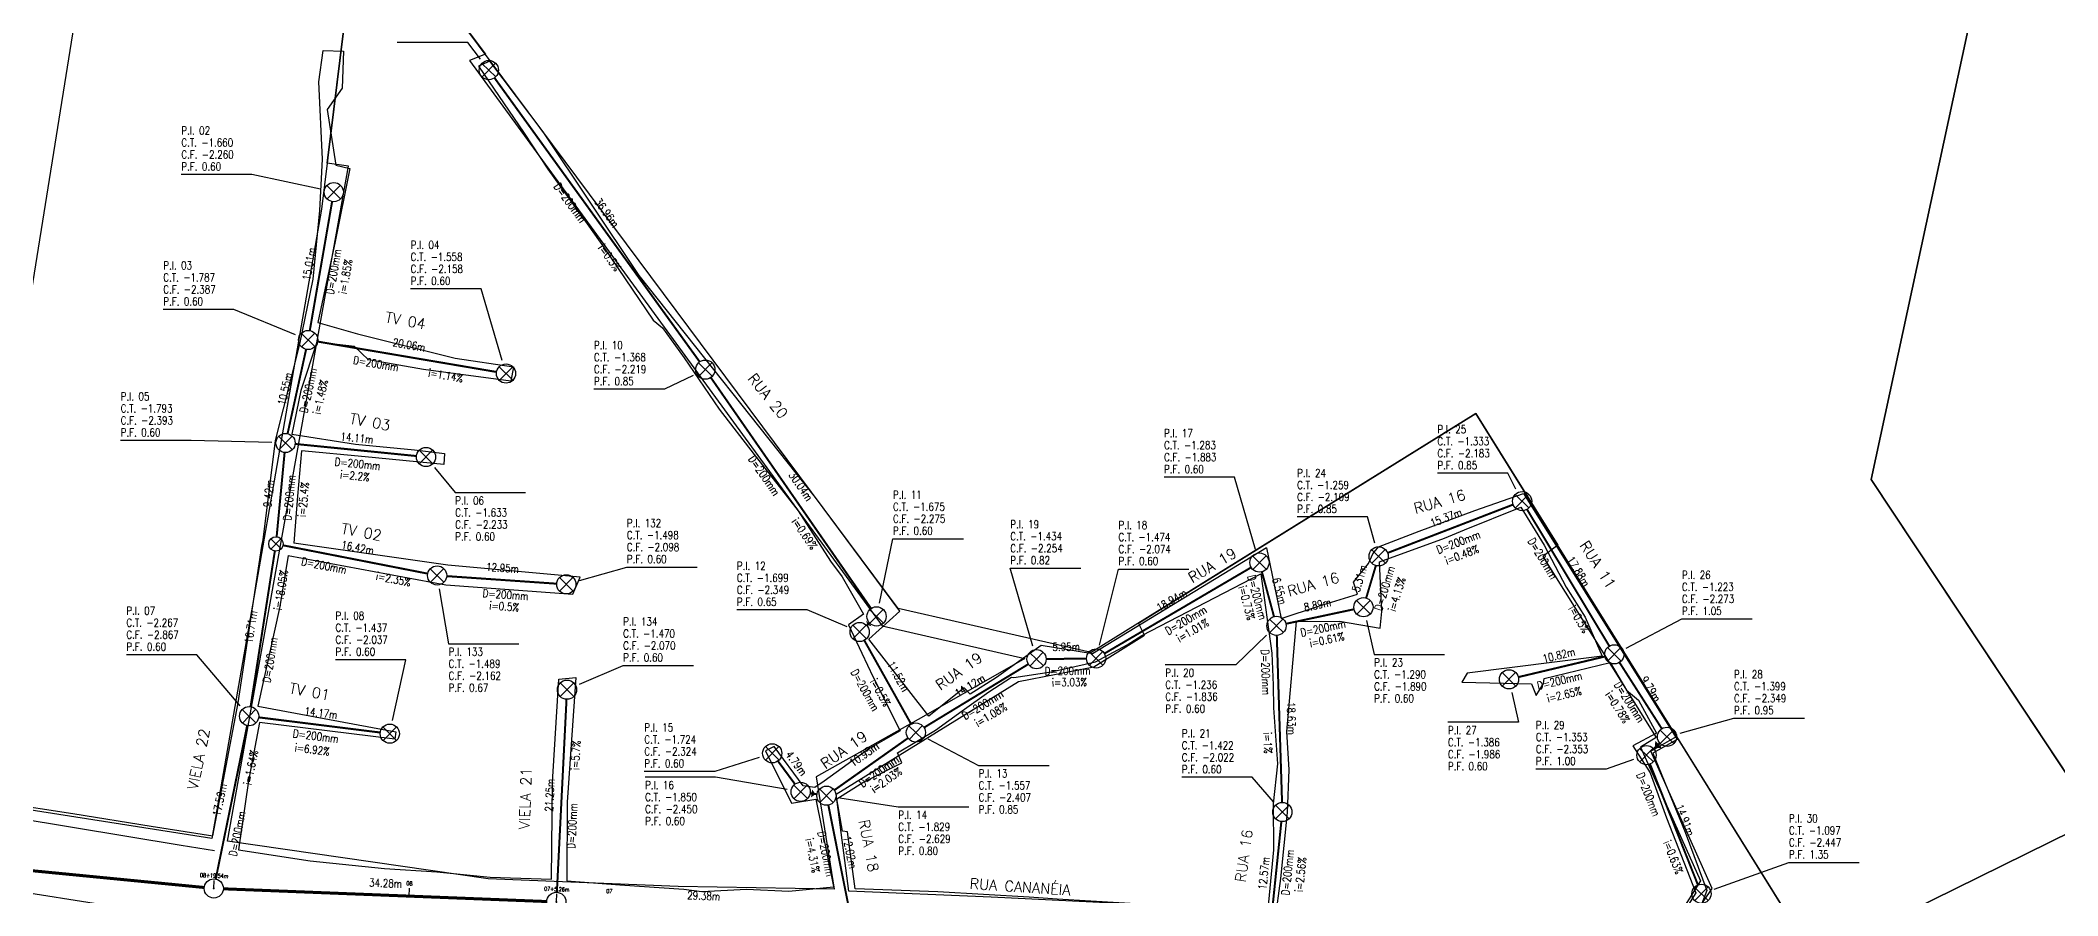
# Model space of a CAD drawing. Extents: x -6997814 to 14282083, y -16 to 289481930.
# Drawn here: x 362353.6 to 362555.3, y 7352566.8 to 7352652.4 of the extents above; entities that cross this region are included whole.
import ezdxf
from ezdxf.enums import TextEntityAlignment as Align

# ---------------------------------------------------------------- set-up
doc = ezdxf.new("R2010")
doc.units = 0
doc.header["$LTSCALE"] = 6.5
doc.layers.get('0').update_dxf_attribs({"linetype": 'CONTINUOUS'})
for name, color, linetype in [('GUIA', 7, 'CONTINUOUS'), ('MURO', 251, 'CONTINUOUS'), ('PONTOS-Caixas - Esgoto_U', 1, 'CONTINUOUS'), ('PONTOS-CAIXAS_U', 1, 'CONTINUOUS'), ('PS_IND_COMPRIMENTO', 7, 'CONTINUOUS'), ('PS_IND_DIAMETRO', 7, 'CONTINUOUS'), ('PS_IND_FLUXO', 3, 'CONTINUOUS'), ('PS_IND_INCLINACAO', 7, 'CONTINUOUS'), ('PS_PONTOS_IDENTIFICACAO_LIN', 7, 'CONTINUOUS'), ('PS_PONTOS_IDENTIFICACAO_TXT', 7, 'CONTINUOUS'), ('QUADRA-DEF', 7, 'CONTINUOUS'), ('T-MARGEM', 7, 'CONTINUOUS'), ('T_Ptos', 7, 'CONTINUOUS'), ('TUBO_PVC', 1, 'CONTINUOUS')]:
    doc.layers.add(name, color=color, linetype=linetype)
doc.styles.add('1-1000  -  RÉGUA 100', font='romans.shx', dxfattribs={"height": 2.5})
doc.styles.add('ROMANS', font='romans.shx')
picture_1 = doc.add_image_def('image1.ecw', size_in_pixel=(49668, 39849))

# ---------------------------------------------------------------- blocks, each defined once
blk = doc.blocks.new('*U8', base_point=(362285.523, 7352579.72))
at = {"layer": 'GUIA'}
blk.add_circle((362285.523, 7352579.72), 0.24, dxfattribs=at)
blk = doc.blocks.new('*U9', base_point=(362285.523, 7352579.72))
at = {"layer": 'GUIA'}
blk.add_circle((362285.523, 7352579.72), 0.24, dxfattribs=at)
blk = doc.blocks.new('*U20', base_point=(4191.731, 1118.971))
for p, q in [((4191.559, 1119.139), (4191.902, 1118.803)), ((4191.898, 1119.143), (4191.563, 1118.8))]:
    blk.add_line(p, q)
blk.add_circle((4191.731, 1118.971), 0.24)
blk = doc.blocks.new('*U21', base_point=(4191.731, 1118.971))
for p, q in [((4191.559, 1119.139), (4191.902, 1118.803)), ((4191.898, 1119.143), (4191.563, 1118.8))]:
    blk.add_line(p, q)
blk.add_circle((4191.731, 1118.971), 0.24)
blk = doc.blocks.new('*U22', base_point=(4191.731, 1118.971))
for p, q in [((4191.559, 1119.139), (4191.902, 1118.803)), ((4191.898, 1119.143), (4191.563, 1118.8))]:
    blk.add_line(p, q)
blk.add_circle((4191.731, 1118.971), 0.24)
blk = doc.blocks.new('*U23', base_point=(4191.731, 1118.971))
for p, q in [((4191.559, 1119.139), (4191.902, 1118.803)), ((4191.898, 1119.143), (4191.563, 1118.8))]:
    blk.add_line(p, q)
blk.add_circle((4191.731, 1118.971), 0.24)
blk = doc.blocks.new('*U24', base_point=(4191.731, 1118.971))
for p, q in [((4191.559, 1119.139), (4191.902, 1118.803)), ((4191.898, 1119.143), (4191.563, 1118.8))]:
    blk.add_line(p, q)
blk.add_circle((4191.731, 1118.971), 0.24)
blk = doc.blocks.new('*U25', base_point=(4191.731, 1118.971))
for p, q in [((4191.559, 1119.139), (4191.902, 1118.803)), ((4191.898, 1119.143), (4191.563, 1118.8))]:
    blk.add_line(p, q)
blk.add_circle((4191.731, 1118.971), 0.24)
blk = doc.blocks.new('*U26', base_point=(4191.731, 1118.971))
for p, q in [((4191.559, 1119.139), (4191.902, 1118.803)), ((4191.898, 1119.143), (4191.563, 1118.8))]:
    blk.add_line(p, q)
blk.add_circle((4191.731, 1118.971), 0.24)
blk = doc.blocks.new('*U27', base_point=(4191.731, 1118.971))
for p, q in [((4191.559, 1119.139), (4191.902, 1118.803)), ((4191.898, 1119.143), (4191.563, 1118.8))]:
    blk.add_line(p, q)
blk.add_circle((4191.731, 1118.971), 0.24)
blk = doc.blocks.new('*U28', base_point=(4191.731, 1118.971))
for p, q in [((4191.559, 1119.139), (4191.902, 1118.803)), ((4191.898, 1119.143), (4191.563, 1118.8))]:
    blk.add_line(p, q)
blk.add_circle((4191.731, 1118.971), 0.24)
blk = doc.blocks.new('*U29', base_point=(4191.731, 1118.971))
for p, q in [((4191.559, 1119.139), (4191.902, 1118.803)), ((4191.898, 1119.143), (4191.563, 1118.8))]:
    blk.add_line(p, q)
blk.add_circle((4191.731, 1118.971), 0.24)
blk = doc.blocks.new('*U30', base_point=(4191.731, 1118.971))
for p, q in [((4191.559, 1119.139), (4191.902, 1118.803)), ((4191.898, 1119.143), (4191.563, 1118.8))]:
    blk.add_line(p, q)
blk.add_circle((4191.731, 1118.971), 0.24)
blk = doc.blocks.new('*U31', base_point=(4191.731, 1118.971))
for p, q in [((4191.559, 1119.139), (4191.902, 1118.803)), ((4191.898, 1119.143), (4191.563, 1118.8))]:
    blk.add_line(p, q)
blk.add_circle((4191.731, 1118.971), 0.24)
blk = doc.blocks.new('*U32', base_point=(4191.731, 1118.971))
for p, q in [((4191.559, 1119.139), (4191.902, 1118.803)), ((4191.898, 1119.143), (4191.563, 1118.8))]:
    blk.add_line(p, q)
blk.add_circle((4191.731, 1118.971), 0.24)
blk = doc.blocks.new('*U33', base_point=(4191.731, 1118.971))
for p, q in [((4191.559, 1119.139), (4191.902, 1118.803)), ((4191.898, 1119.143), (4191.563, 1118.8))]:
    blk.add_line(p, q)
blk.add_circle((4191.731, 1118.971), 0.24)
blk = doc.blocks.new('*U34', base_point=(4191.731, 1118.971))
for p, q in [((4191.559, 1119.139), (4191.902, 1118.803)), ((4191.898, 1119.143), (4191.563, 1118.8))]:
    blk.add_line(p, q)
blk.add_circle((4191.731, 1118.971), 0.24)
blk = doc.blocks.new('*U35', base_point=(4191.731, 1118.971))
for p, q in [((4191.559, 1119.139), (4191.902, 1118.803)), ((4191.898, 1119.143), (4191.563, 1118.8))]:
    blk.add_line(p, q)
blk.add_circle((4191.731, 1118.971), 0.24)
blk = doc.blocks.new('*U36', base_point=(4191.731, 1118.971))
for p, q in [((4191.559, 1119.139), (4191.902, 1118.803)), ((4191.898, 1119.143), (4191.563, 1118.8))]:
    blk.add_line(p, q)
blk.add_circle((4191.731, 1118.971), 0.24)
blk = doc.blocks.new('*U37', base_point=(4191.731, 1118.971))
for p, q in [((4191.559, 1119.139), (4191.902, 1118.803)), ((4191.898, 1119.143), (4191.563, 1118.8))]:
    blk.add_line(p, q)
blk.add_circle((4191.731, 1118.971), 0.24)
blk = doc.blocks.new('*U38', base_point=(4191.731, 1118.971))
for p, q in [((4191.559, 1119.139), (4191.902, 1118.803)), ((4191.898, 1119.143), (4191.563, 1118.8))]:
    blk.add_line(p, q)
blk.add_circle((4191.731, 1118.971), 0.24)
blk = doc.blocks.new('*U39', base_point=(4191.731, 1118.971))
for p, q in [((4191.559, 1119.139), (4191.902, 1118.803)), ((4191.898, 1119.143), (4191.563, 1118.8))]:
    blk.add_line(p, q)
blk.add_circle((4191.731, 1118.971), 0.24)
blk = doc.blocks.new('*U40', base_point=(4191.731, 1118.971))
for p, q in [((4191.559, 1119.139), (4191.902, 1118.803)), ((4191.898, 1119.143), (4191.563, 1118.8))]:
    blk.add_line(p, q)
blk.add_circle((4191.731, 1118.971), 0.24)
blk = doc.blocks.new('*U41', base_point=(4191.731, 1118.971))
for p, q in [((4191.559, 1119.139), (4191.902, 1118.803)), ((4191.898, 1119.143), (4191.563, 1118.8))]:
    blk.add_line(p, q)
blk.add_circle((4191.731, 1118.971), 0.24)
blk = doc.blocks.new('*U42', base_point=(4191.731, 1118.971))
for p, q in [((4191.559, 1119.139), (4191.902, 1118.803)), ((4191.898, 1119.143), (4191.563, 1118.8))]:
    blk.add_line(p, q)
blk.add_circle((4191.731, 1118.971), 0.24)
blk = doc.blocks.new('*U43', base_point=(4191.731, 1118.971))
for p, q in [((4191.559, 1119.139), (4191.902, 1118.803)), ((4191.898, 1119.143), (4191.563, 1118.8))]:
    blk.add_line(p, q)
blk.add_circle((4191.731, 1118.971), 0.24)
blk = doc.blocks.new('*U44', base_point=(4191.731, 1118.971))
for p, q in [((4191.559, 1119.139), (4191.902, 1118.803)), ((4191.898, 1119.143), (4191.563, 1118.8))]:
    blk.add_line(p, q)
blk.add_circle((4191.731, 1118.971), 0.24)
blk = doc.blocks.new('*U45', base_point=(4191.731, 1118.971))
for p, q in [((4191.559, 1119.139), (4191.902, 1118.803)), ((4191.898, 1119.143), (4191.563, 1118.8))]:
    blk.add_line(p, q)
blk.add_circle((4191.731, 1118.971), 0.24)
blk = doc.blocks.new('*U46', base_point=(4191.731, 1118.971))
for p, q in [((4191.559, 1119.139), (4191.902, 1118.803)), ((4191.898, 1119.143), (4191.563, 1118.8))]:
    blk.add_line(p, q)
blk.add_circle((4191.731, 1118.971), 0.24)
blk = doc.blocks.new('*U47', base_point=(4191.731, 1118.971))
for p, q in [((4191.559, 1119.139), (4191.902, 1118.803)), ((4191.898, 1119.143), (4191.563, 1118.8))]:
    blk.add_line(p, q)
blk.add_circle((4191.731, 1118.971), 0.24)
blk = doc.blocks.new('*U67', base_point=(4191.731, 1118.971))
for p, q in [((4191.559, 1119.139), (4191.902, 1118.803)), ((4191.898, 1119.143), (4191.563, 1118.8))]:
    blk.add_line(p, q)
blk.add_circle((4191.731, 1118.971), 0.24)
blk = doc.blocks.new('*U150', base_point=(4191.731, 1118.971))
for p, q in [((4191.559, 1119.139), (4191.902, 1118.803)), ((4191.898, 1119.143), (4191.563, 1118.8))]:
    blk.add_line(p, q)
blk.add_circle((4191.731, 1118.971), 0.24)
blk = doc.blocks.new('*U151', base_point=(4191.731, 1118.971))
for p, q in [((4191.559, 1119.139), (4191.902, 1118.803)), ((4191.898, 1119.143), (4191.563, 1118.8))]:
    blk.add_line(p, q)
blk.add_circle((4191.731, 1118.971), 0.24)
blk = doc.blocks.new('*U152', base_point=(4191.731, 1118.971))
for p, q in [((4191.559, 1119.139), (4191.902, 1118.803)), ((4191.898, 1119.143), (4191.563, 1118.8))]:
    blk.add_line(p, q)
blk.add_circle((4191.731, 1118.971), 0.24)
blk = doc.blocks.new('*U237')
at = {"layer": 'T-MARGEM'}
blk.add_line((0, 0), (0, 0.2), dxfattribs=at)
at = {"layer": 'T-MARGEM', "const_width": 0.025, "flags": 128}
blk.add_lwpolyline([(-0.013, 0, 1), (0.013, 0, 1)], format="xyb", close=True, dxfattribs=at)
blk = doc.blocks.new('*U238')
at = {"layer": 'T-MARGEM'}
blk.add_line((0, 0), (0, 0.2), dxfattribs=at)
at = {"layer": 'T-MARGEM', "const_width": 0.025, "flags": 128}
blk.add_lwpolyline([(-0.013, 0, 1), (0.013, 0, 1)], format="xyb", close=True, dxfattribs=at)
blk = doc.blocks.new('*U239')
at = {"layer": 'T-MARGEM'}
blk.add_line((0, 0), (0, 0.2), dxfattribs=at)
at = {"layer": 'T-MARGEM', "const_width": 0.025, "flags": 128}
blk.add_lwpolyline([(-0.013, 0, 1), (0.013, 0, 1)], format="xyb", close=True, dxfattribs=at)

msp = doc.modelspace()

# ---------------------------------------------------------------- linework, layer by layer
at = {"layer": 'GUIA'}
for points, elevation in [([(362345.19949, 7352587.07061), (362343.66386, 7352577.23834), (362343.86978, 7352576.27061), (362344.41239, 7352575.761), (362345.75209, 7352575.49382), (362367.72374, 7352571.8498), (362371.03498, 7352571.31655)], -1.8308), ([(362345.19949, 7352587.07061), (362343.66386, 7352577.23834), (362343.86978, 7352576.27061), (362344.41239, 7352575.761), (362345.75209, 7352575.49382), (362367.72374, 7352571.8498), (362371.03498, 7352571.31655)], -1.8308), ([(362374.53246, 7352565.04654), (362370.01139, 7352565.01021), (362362.39515, 7352565.49583), (362353.1127, 7352566.94908), (362349.72038, 7352567.50286), (362344.0967, 7352568.25748), (362341.92027, 7352568.08999), (362332.09744, 7352566.38344), (362326.68108, 7352567.17994), (362317.26957, 7352568.6352), (362313.91798, 7352569.58279), (362299.32766, 7352574.22026), (362290.9656, 7352576.94279), (362288.65239, 7352576.90164), (362286.81053, 7352575.99485), (362285.69728, 7352574.22831), (362285.33052, 7352572.22183), (362283.86947, 7352563.10823)], -1.8088), ([(362374.53246, 7352565.04654), (362370.01139, 7352565.01021), (362362.39515, 7352565.49583), (362353.1127, 7352566.94908), (362349.72038, 7352567.50286), (362344.0967, 7352568.25748), (362341.92027, 7352568.08999), (362332.09744, 7352566.38344), (362326.68108, 7352567.17994), (362317.26957, 7352568.6352), (362313.91798, 7352569.58279), (362299.32766, 7352574.22026), (362290.9656, 7352576.94279), (362288.65239, 7352576.90164), (362286.81053, 7352575.99485), (362285.69728, 7352574.22831), (362285.33052, 7352572.22183), (362283.86947, 7352563.10823)], -1.8088)]:
    msp.add_lwpolyline(points, dxfattribs=dict(at, elevation=elevation))
at = {"layer": 'MURO'}
for points, elevation in [([(362349.91657, 7352576.08937), (362356.89808, 7352575.03959), (362364.71295, 7352573.77046), (362370.88494, 7352572.8024), (362373.40274, 7352586.08483), (362374.36075, 7352592.25598), (362375.79368, 7352601.75128), (362375.9214, 7352602.40233), (362377.13887, 7352612.33754), (362379.57276, 7352621.968), (362380.90344, 7352628.46783), (362381.57038, 7352635.31904), (362381.85738, 7352640.46774), (362381.49903, 7352648.21846), (362381.92531, 7352651.34298), (362383.9598, 7352651.26135), (362383.80211, 7352647.55769), (362382.31668, 7352645.42749), (362383.19859, 7352639.86166), (362384.57474, 7352639.51865), (362383.12531, 7352632.24514), (362381.3729, 7352624.13359), (362385.35278, 7352623.0061), (362395.13016, 7352620.57056), (362400.94864, 7352619.68449), (362400.69535, 7352618.25702), (362391.94747, 7352619.41857), (362386.46282, 7352620.41594), (362385.04993, 7352621.72025), (362381.29482, 7352622.18221), (362379.66999, 7352617.31904), (362378.77783, 7352612.95602), (362385.13562, 7352611.97955), (362391.06332, 7352611.4061), (362394.04149, 7352611.03663), (362393.98917, 7352609.92084), (362386.1208, 7352610.70409), (362379.73589, 7352611.31126), (362379.33757, 7352606.77654), (362378.96708, 7352602.05389)], -1.5925), ([(362476.22691, 7352601.60958), (362458.82399, 7352591.00397), (362453.70615, 7352591.8172), (362449.23146, 7352588.63341), (362446.61817, 7352586.97362), (362446.00741, 7352587.60208), (362442.48168, 7352584.77583), (362436.48029, 7352592.47439), (362439.56145, 7352595.27844), (362431.15043, 7352606.61504), (362413.51093, 7352628.83482), (362403.90363, 7352643.2014), (362398.58519, 7352650.26192), (362397.44215, 7352649.7545)], -1.251), ([(362397.44215, 7352649.7545), (362402.01336, 7352643.07565), (362404.37857, 7352639.48465), (362408.32449, 7352633.99074), (362410.00148, 7352631.58889)], -1.1885), ([(362410.00148, 7352631.58889), (362414.90428, 7352624.36627), (362415.83481, 7352623.59898), (362418.0223, 7352620.59618), (362421.52377, 7352615.4643), (362424.99554, 7352610.92595), (362429.41146, 7352605.31234), (362432.6398, 7352600.25774), (362433.82394, 7352598.69004), (362435.95576, 7352594.96349), (362434.44151, 7352593.89424), (362435.78627, 7352591.04915), (362436.89868, 7352588.64922), (362439.62278, 7352583.28998), (362436.57862, 7352581.5742), (362432.00258, 7352578.26402), (362431.07814, 7352577.6323), (362429.92372, 7352577.79811), (362426.99313, 7352581.71271), (362426.14227, 7352581.29689), (362428.74434, 7352576.06642), (362431.18889, 7352576.47589), (362432.94606, 7352567.73861)], -1.1885), ([(362476.22691, 7352601.60958), (362477.68765, 7352594.54195), (362481.42414, 7352595.76508), (362485.32769, 7352596.97097), (362484.9242, 7352598.15247), (362486.43612, 7352600.03314), (362486.8638, 7352600.98105), (362487.43029, 7352601.6935), (362491.51534, 7352603.24959), (362497.07313, 7352605.32005), (362501.92007, 7352607.03494), (362508.11139, 7352597.15104), (362517.29998, 7352582.42313), (362514.87295, 7352581.05097), (362518.08012, 7352573.16042), (362518.08012, 7352573.16042), (362520.24883, 7352567.32678), (362519.44237, 7352565.16973)], -1.251), ([(362477.08692, 7352564.30986), (362477.67709, 7352568.52322), (362478.33394, 7352575.11838), (362478.48886, 7352579.40588), (362478.27769, 7352583.21869), (362479.23129, 7352594.2452), (362483.51795, 7352594.26732), (362487.6158, 7352593.56645), (362487.75995, 7352595.22654), (362487.51776, 7352600.19393), (362494.02651, 7352602.55907), (362496.03005, 7352603.38433), (362501.6719, 7352605.65375), (362504.0026, 7352601.87202), (362506.20108, 7352597.67689), (362508.10852, 7352594.65347), (362509.78602, 7352590.7737)], -1.3205), ([(362378.4205, 7352600.83318), (362394.18704, 7352597.90461), (362406.87596, 7352596.97411), (362407.62639, 7352598.66975), (362394.36817, 7352599.85068), (362378.96708, 7352602.05389)], -1.5925), ([(362378.4205, 7352600.83318), (362377.58583, 7352595.73972), (362375.38538, 7352585.77294), (362389.18145, 7352583.19774), (362389.08391, 7352582.47062), (362375.5672, 7352584.14203), (362374.45502, 7352578.29924), (362373.45917, 7352571.39212)], -1.5925), ([(362435.11309, 7352567.49401), (362434.34952, 7352573.19237), (362433.83123, 7352573.25234), (362433.25874, 7352576.48804), (362435.85861, 7352578.11093), (362439.7862, 7352580.11041), (362439.3358, 7352581.10844), (362443.15051, 7352583.36328), (362445.80322, 7352585.30402), (362448.46631, 7352587.20507), (362450.73328, 7352588.65142), (362450.95767, 7352588.61724), (362454.70011, 7352589.18324), (362459.15162, 7352590.20287), (362462.30377, 7352591.88956), (362463.77951, 7352592.83532), (362475.67103, 7352598.99525)], -2.1284), ([(362475.67103, 7352598.99525), (362476.75311, 7352591.04899), (362476.91426, 7352587.85699), (362476.92386, 7352585.59066), (362477.33477, 7352580.01052), (362476.9012, 7352575.98388), (362476.93615, 7352571.39137), (362476.28035, 7352564.43259), (362465.39456, 7352565.86776), (362455.309, 7352566.44682), (362452.48919, 7352566.64902), (362443.38692, 7352567.18212), (362435.11309, 7352567.49401)], -1.1709), ([(362509.78602, 7352590.7737), (362496.28495, 7352589.07378), (362495.77198, 7352588.17154), (362502.73871, 7352587.98195), (362503.18708, 7352586.83326), (362503.93357, 7352588.01213), (362503.98596, 7352588.53805), (362510.60927, 7352590.11999), (362512.23135, 7352587.35739), (362513.42185, 7352586.35185), (362515.21593, 7352583.04662), (362512.87546, 7352581.77812), (362514.58414, 7352579.10789), (362516.21572, 7352574.60041), (362519.15322, 7352567.08448), (362517.86023, 7352565.02872), (362517.07001, 7352563.00977), (362515.94866, 7352559.58696), (362514.88038, 7352556.29346)], -1.3205), ([(362404.75518, 7352568.47338), (362404.85418, 7352578.16823), (362405.48108, 7352588.44961), (362407.19321, 7352588.63435), (362406.29864, 7352576.16809), (362406.2897, 7352568.28724)], -1.5925), ([(362373.45917, 7352571.39212), (362380.61711, 7352570.3021), (362388.05199, 7352569.5425), (362393.29195, 7352569.18334), (362398.63002, 7352568.66236), (362404.75518, 7352568.47338)], -1.5925), ([(362406.2897, 7352568.28724), (362411.58002, 7352567.88484), (362417.96857, 7352567.46248), (362419.78798, 7352567.21656), (362424.25148, 7352567.46428), (362428.46478, 7352567.25866), (362432.94483, 7352567.68071)], -1.5925)]:
    msp.add_lwpolyline(points, dxfattribs=dict(at, elevation=elevation))
at = {"layer": 'PS_IND_FLUXO'}
for points in [[(362408.71789, 7352635.21131, 0, 0, 0), (362408.95213, 7352634.88708, 0.8, 0, 0), (362409.88912, 7352633.59014, 0, 0, 0)], [(362381.8659, 7352630.76438, 0, 0, 0), (362381.79772, 7352630.37023, 0.8, 0, 0), (362381.52498, 7352628.79365, 0, 0, 0)], [(362391.29278, 7352620.53838, 0, 0, 0), (362390.89843, 7352620.60537, 0.8, 0, 0), (362389.32103, 7352620.87335, 0, 0, 0)], [(362379.4995, 7352618.2113, 0, 0, 0), (362379.41368, 7352617.82062, 0.8, 0, 0), (362379.0704, 7352616.25787, 0, 0, 0)], [(362386.16979, 7352611.28312, 0, 0, 0), (362385.77177, 7352611.32284, 0.8, 0, 0), (362384.17968, 7352611.48171, 0, 0, 0)], [(362377.75776, 7352607.91139, 0, 0, 0), (362377.72, 7352607.51318, 0.8, 0, 0), (362377.56895, 7352605.92033, 0, 0, 0)], [(362428.11592, 7352607.90214, 0, 0, 0), (362428.3439, 7352607.57347, 0.8, 0, 0), (362429.25584, 7352606.2588, 0, 0, 0)], [(362386.11445, 7352600.24152, 0, 0, 0), (362385.72191, 7352600.31837, 0.8, 0, 0), (362384.15171, 7352600.62578, 0, 0, 0)], [(362486.39914, 7352597.23908, 0, 0, 0), (362486.51369, 7352597.62233, 0.8, 0, 0), (362486.97189, 7352599.15531, 0, 0, 0)], [(362400.76215, 7352598.31982, 0, 0, 0), (362400.3631, 7352598.34732, 0.8, 0, 0), (362398.76688, 7352598.45733, 0, 0, 0)], [(362476.64127, 7352595.99525, 0, 0, 0), (362476.53697, 7352596.38141, 0.8, 0, 0), (362476.11975, 7352597.92606, 0, 0, 0)], [(362468.22323, 7352595.83432, 0, 0, 0), (362467.87829, 7352595.6318, 0.8, 0, 0), (362466.49853, 7352594.82169, 0, 0, 0)], [(362480.60203, 7352594.51788, 0, 0, 0), (362480.99321, 7352594.6014, 0.8, 0, 0), (362482.55795, 7352594.93545, 0, 0, 0)], [(362376.02606, 7352594.48117, 0, 0, 0), (362375.96446, 7352594.08594, 0.8, 0, 0), (362375.71806, 7352592.50502, 0, 0, 0)], [(362436.48528, 7352594.03597, 0.8, 0, 0), (362436.31511, 7352593.87883, 0, 0, 0)], [(362437.87748, 7352589.02241, 0, 0, 0), (362438.07278, 7352588.67333, 0.8, 0, 0), (362438.85399, 7352587.27701, 0, 0, 0)], [(362457.21825, 7352590.50992, 0, 0, 0), (362456.81828, 7352590.50512, 0.8, 0, 0), (362455.2184, 7352590.48591, 0, 0, 0)], [(362448.06391, 7352587.3126, 0, 0, 0), (362447.72218, 7352587.10472, 0.8, 0, 0), (362446.35523, 7352586.27318, 0, 0, 0)], [(362477.49619, 7352585.48881, 0, 0, 0), (362477.50878, 7352585.08901, 0.8, 0, 0), (362477.55914, 7352583.4898, 0, 0, 0)], [(362382.53551, 7352583.76076, 0, 0, 0), (362382.13859, 7352583.81027, 0.8, 0, 0), (362380.55089, 7352584.00832, 0, 0, 0)], [(362437.52545, 7352580.54174, 0, 0, 0), (362437.19882, 7352580.31084, 0.8, 0, 0), (362435.89232, 7352579.38724, 0, 0, 0)], [(362515.44012, 7352581.94528, 1, 0, 0), (362515.06809, 7352581.6126, 0, 0, 0)], [(362427.72581, 7352579.81043, 0, 0, 0), (362427.79894, 7352579.71133, 0.8, 0, 0), (362428.749, 7352578.42394, 0, 0, 0)], [(362372.94668, 7352577.12689, 0, 0, 0), (362372.86638, 7352576.73503, 0.8, 0, 0), (362372.54519, 7352575.16761, 0, 0, 0)], [(362405.81544, 7352577.79415, 0, 0, 0), (362405.79549, 7352577.39465, 0.8, 0, 0), (362405.71568, 7352575.79664, 0, 0, 0)], [(362430.74498, 7352577.02818, 0.8, 0, 0), (362431.15471, 7352576.96712, 0, 0, 0)], [(362433.22056, 7352571.88994, 0, 0, 0), (362433.29882, 7352571.49767, 0.8, 0, 0), (362433.61182, 7352569.92858, 0, 0, 0)], [(362477.27674, 7352569.92088, 0, 0, 0), (362477.23558, 7352569.52301, 0.8, 0, 0), (362477.07092, 7352567.9315, 0, 0, 0)], [(362389.10733, 7352566.81874, 0, 0, 0), (362388.70764, 7352566.83448, 0.8, 0, 0), (362387.10888, 7352566.89746, 0, 0, 0)]]:
    msp.add_lwpolyline(points, format="xyseb", dxfattribs=at)
for points in [[(362493.45093, 7352603.05358), (362493.91751, 7352603.23333), (362495.7838, 7352603.95232)], [(362505.75364, 7352599.67701), (362506.01142, 7352599.24859), (362507.04253, 7352597.53488)], [(362504.52723, 7352589.40746), (362505.01371, 7352589.52297), (362506.95961, 7352589.985)], [(362512.96997, 7352587.87408), (362513.2392, 7352587.45275), (362514.31613, 7352585.76745)], [(362516.51469, 7352575.09391), (362516.69887, 7352574.62906), (362517.43559, 7352572.7697)]]:
    msp.add_lwpolyline(points, dxfattribs=at)
at = {"layer": 'PS_PONTOS_IDENTIFICACAO_LIN', "linetype": 'Continuous'}
for points in [[(362397.65863, 7352650.46089), (362396.37013, 7352652.15336), (362389.33013, 7352652.15336)], [(362381.64553, 7352637.45725), (362374.77425, 7352638.93274), (362367.73425, 7352638.93274)], [(362399.81289, 7352620.32939), (362397.70035, 7352627.49478), (362390.66035, 7352627.49478)], [(362379.15932, 7352622.90238), (362372.97019, 7352625.4439), (362365.93019, 7352625.4439)], [(362418.89888, 7352618.83467), (362416.03118, 7352617.46128), (362408.99118, 7352617.46128)], [(362376.79466, 7352612.12021), (362368.70721, 7352612.34134), (362361.66721, 7352612.34134)], [(362393.06, 7352609.63185), (362395.1211, 7352607.12692), (362402.1611, 7352607.12692)], [(362475.14522, 7352601.42708), (362473.03005, 7352608.66446), (362465.99005, 7352608.66446)], [(362501.16918, 7352607.47534), (362500.36092, 7352609.05201), (362493.32092, 7352609.05201)], [(362487.07842, 7352602.04908), (362486.34036, 7352604.68084), (362479.30036, 7352604.68084)], [(362437.52779, 7352596.06873), (362438.88913, 7352602.50745), (362445.92913, 7352602.50745)], [(362407.53071, 7352598.31664), (362412.28345, 7352599.67348), (362419.32345, 7352599.67348)], [(362452.8641, 7352591.76812), (362450.6164, 7352599.54762), (362457.6564, 7352599.54762)], [(362459.52574, 7352591.85232), (362461.43552, 7352599.47187), (362468.47552, 7352599.47187)], [(362393.53133, 7352597.49287), (362394.45555, 7352592.00423), (362401.49555, 7352592.00423)], [(362434.30251, 7352593.70648), (362430.32001, 7352595.39554), (362423.28001, 7352595.39554)], [(362486.22572, 7352594.32887), (362486.9941, 7352590.93656), (362494.0341, 7352590.93656)], [(362512.21084, 7352591.57674), (362517.76942, 7352594.48908), (362524.80942, 7352594.48908)], [(362476.25112, 7352592.86053), (362473.15967, 7352589.91038), (362466.11967, 7352589.91038)], [(362373.62996, 7352585.79722), (362369.27927, 7352590.90973), (362362.23927, 7352590.90973)], [(362388.86347, 7352584.33557), (362390.18193, 7352590.41077), (362383.14193, 7352590.41077)], [(362407.54384, 7352587.94522), (362411.90954, 7352589.82625), (362418.94954, 7352589.82625)], [(362500.76905, 7352587.1185), (362501.41544, 7352584.15034), (362494.37544, 7352584.15034)], [(362517.58957, 7352583.05812), (362522.97533, 7352584.5483), (362530.01533, 7352584.5483)], [(362442.38142, 7352582.49255), (362447.44918, 7352579.83566), (362454.48918, 7352579.83566)], [(362425.51855, 7352580.63706), (362421.06775, 7352579.23867), (362414.02775, 7352579.23867)], [(362512.94401, 7352580.41897), (362510.20981, 7352579.47562), (362503.16981, 7352579.47562)], [(362428.31981, 7352577.4226), (362421.14471, 7352578.66857), (362414.10471, 7352578.66857)], [(362476.92834, 7352576.20505), (362474.80557, 7352578.64394), (362467.76557, 7352578.64394)], [(362433.58335, 7352576.59729), (362439.42047, 7352575.69314), (362446.46047, 7352575.69314)], [(362521.0014, 7352567.4596), (362528.4682, 7352570.13281), (362535.5082, 7352570.13281)]]:
    msp.add_lwpolyline(points, dxfattribs=at)
at = {"layer": 'QUADRA-DEF'}
for points in [[(362394.71394, 7352762.2003), (362378.21394, 7352659.1502), (362384.54395, 7352658.2202), (362381.75395, 7352635.4802), (362370.79395, 7352572.5201), (362344.63391, 7352576.6201), (362379.89392, 7352796.6304), (362399.14394, 7352793.5504), (362394.71394, 7352762.2003)], [(362394.71394, 7352762.2003), (362417.26397, 7352759.0203), (362424.53397, 7352793.9004), (362571.82415, 7352771.5704), (362536.69414, 7352608.4402), (362559.21417, 7352574.4701), (362531.03414, 7352560.5601), (362497.16409, 7352615.0402), (362458.71405, 7352591.1201), (362439.40402, 7352595.5301), (362393.75396, 7352656.8602), (362378.21394, 7352659.1502), (362394.71394, 7352762.2003)], [(362571.82415, 7352771.5704), (362595.33418, 7352768.1404), (362598.30418, 7352765.0604), (362591.30418, 7352728.4903), (362590.34418, 7352718.3703), (362589.43418, 7352702.2403), (362590.45419, 7352681.2603), (362591.82419, 7352673.8503), (362593.40419, 7352668.7502), (362596.0242, 7352665.1902), (362605.90421, 7352653.2502), (362617.51423, 7352644.2802), (362624.37424, 7352640.6302), (362636.84425, 7352628.5902), (362644.67426, 7352633.0202), (362651.20427, 7352627.5802), (362658.27428, 7352613.4402), (362651.61428, 7352609.0202), (362646.13427, 7352616.5202), (362564.26418, 7352566.8501), (362536.69414, 7352608.4402), (362571.82415, 7352771.5704)], [(362398.42398, 7352568.4901), (362372.34395, 7352572.2501), (362384.46395, 7352639.7702), (362382.31395, 7352640.0802), (362384.54395, 7352658.2202), (362393.75396, 7352656.8602), (362398.14396, 7352650.9602), (362396.53396, 7352650.3302), (362437.82402, 7352593.8001), (362452.08404, 7352590.5401), (362441.93403, 7352584.7301), (362431.21402, 7352578.7101), (362433.02402, 7352567.4701), (362417.414, 7352567.7301), (362398.42398, 7352568.4901)], [(362531.03414, 7352560.5601), (362559.21417, 7352574.4701), (362564.26418, 7352566.8501), (362646.13427, 7352616.5202), (362651.61428, 7352609.0202), (362647.40427, 7352606.1602), (362648.32427, 7352604.6202), (362645.39427, 7352602.8702), (362653.63428, 7352589.3002), (362649.49428, 7352583.3902), (362648.37428, 7352581.9902), (362647.06428, 7352580.9502), (362645.50427, 7352580.1601), (362642.25427, 7352579.0001), (362629.00425, 7352575.4801), (362598.55422, 7352571.7401), (362594.54421, 7352570.6301), (362572.15419, 7352564.0901), (362559.94417, 7352559.7501), (362551.51417, 7352557.8201), (362545.19416, 7352557.0201), (362534.04414, 7352555.4301), (362531.03414, 7352560.5601)], [(362476.70407, 7352564.1801), (362464.98406, 7352565.8501), (362448.70404, 7352566.6501), (362434.47402, 7352567.2601), (362433.22402, 7352576.9501), (362451.42404, 7352588.2301), (362458.96405, 7352589.7101), (362464.04405, 7352592.8701), (362463.42405, 7352594.0501), (362497.16409, 7352615.0402), (362505.3541, 7352601.8701), (362503.8641, 7352600.7301), (362515.19412, 7352582.6201), (362513.64412, 7352581.6701), (362519.63412, 7352568.2801), (362517.52412, 7352564.9501), (362514.61412, 7352556.4001), (362513.34412, 7352551.7101), (362500.0141, 7352554.7601), (362496.6541, 7352555.9701), (362478.82408, 7352563.6701), (362476.70407, 7352564.1801)], [(362534.04414, 7352555.4301), (362523.42413, 7352552.7501), (362519.76413, 7352552.2001), (362515.07412, 7352551.8201), (362519.05412, 7352564.9701), (362520.79413, 7352567.5101), (362514.67412, 7352581.2601), (362517.24412, 7352582.7401), (362531.03414, 7352560.5601), (362534.04414, 7352555.4301)]]:
    msp.add_lwpolyline(points, close=True, dxfattribs=at)
at = {"layer": 'TUBO_PVC'}
for points, const_width in [([(362399.04378, 7352648.60176), (362419.56323, 7352620.19969)], 0.2), ([(362382.81073, 7352636.22609), (362380.58016, 7352623.33194)], 0.2), ([(362380.21077, 7352621.44936), (362378.35913, 7352613.01982)], 0.2), ([(362399.25107, 7352619.18636), (362381.36274, 7352622.22537)], 0.2), ([(362420.67218, 7352618.63328), (362436.69958, 7352595.52766)], 0.2), ([(362378.06276, 7352611.12763), (362377.26395, 7352602.70409)], 0.2), ([(362391.24129, 7352610.77705), (362379.10818, 7352611.98778)], 0.2), ([(362488.34079, 7352601.0849), (362500.89394, 7352605.921)], 0.2), ([(362502.28382, 7352605.44383), (362510.51236, 7352591.76806)], 0.2), ([(362377.08519, 7352601.27658), (362374.65892, 7352585.70961)], 0.2), ([(362377.90213, 7352601.84928), (362392.36404, 7352599.01802)], 0.2), ([(362474.69892, 7352599.63644), (362460.02285, 7352591.01958)], 0.2), ([(362475.77683, 7352599.19565), (362476.98419, 7352594.72566)], 0.2), ([(362486.20017, 7352596.57341), (362487.17086, 7352599.82099)], 0.2), ([(362405.26637, 7352598.00941), (362394.26267, 7352598.76774)], 0.2), ([(362484.9875, 7352595.45414), (362478.17247, 7352593.9992)], 0.2), ([(362436.542, 7352594.08835), (362436.25838, 7352593.82645)], 0.2), ([(362436.02224, 7352592.33843), (362440.70924, 7352583.96099)], 0.2), ([(362477.26468, 7352592.84027), (362477.79064, 7352576.13834)], 0.2), ([(362452.42185, 7352589.96361), (362441.99729, 7352583.62217)], 0.2), ([(362458.23574, 7352590.52214), (362454.20091, 7352590.47369)], 0.2), ([(362501.4131, 7352588.66806), (362510.07373, 7352590.72441)], 0.2), ([(362511.52341, 7352590.13782), (362515.76269, 7352583.50371)], 0.2), ([(362406.24775, 7352586.44948), (362405.28337, 7352567.14131)], 0.2), ([(362374.31862, 7352583.82201), (362371.17325, 7352568.47249)], 0.2), ([(362387.6235, 7352583.1261), (362375.46291, 7352584.64298)], 0.2), ([(362440.39397, 7352582.56956), (362433.0238, 7352577.35942)], 0.2), ([(362515.56413, 7352582.05617), (362514.94408, 7352581.50171)], 0.2), ([(362427.38474, 7352580.2726), (362429.09006, 7352577.96178)], 0.2), ([(362514.58243, 7352579.97059), (362519.36784, 7352567.89301)], 0.2), ([(362430.6084, 7352577.04854), (362431.29129, 7352576.94676)], 0.2), ([(362432.4277, 7352575.86459), (362434.40468, 7352565.95393)], 0.2), ([(362477.72209, 7352574.22529), (362476.62558, 7352563.62709)], 0.2), ([(362370.02559, 7352567.62593), (362319.26111, 7352572.57553)], 0.3), ([(362404.27717, 7352566.22115), (362371.93904, 7352567.49505)], 0.3)]:
    msp.add_lwpolyline(points, dxfattribs=dict(at, const_width=const_width))

# ---------------------------------------------------------------- block references
at = {"layer": 'PONTOS-Caixas - Esgoto_U'}
for name, p, xscale, yscale, zscale in [('*U27', (362398.48189, 7352649.37951), 4, 4, 4), ('*U20', (362382.97434, 7352637.17191), 4, 4, 4), ('*U21', (362380.41654, 7352622.38612), 4, 4, 4), ('*U22', (362400.19727, 7352619.02562), 4, 4, 4), ('*U28', (362420.12512, 7352619.42194), 4, 4, 4), ('*U23', (362378.15336, 7352612.08306), 4, 4, 4), ('*U24', (362392.19611, 7352610.68177), 4, 4, 4), ('*U42', (362501.78919, 7352606.2659), 4, 4, 4), ('*U67', (362377.196, 7352601.98752), 3, 3, 3), ('*U41', (362487.44555, 7352600.74001), 4, 4, 4), ('*U151', (362393.30555, 7352598.8337), 4, 4, 4), ('*U35', (362475.52653, 7352600.12236), 4, 4, 4), ('*U150', (362406.22349, 7352597.94344), 4, 4, 4), ('*U29', (362437.24664, 7352594.739), 4, 4, 4), ('*U40', (362485.92548, 7352595.65439), 4, 4, 4), ('*U30', (362435.55374, 7352593.1758), 4, 4, 4), ('*U38', (362477.23449, 7352593.79895), 4, 4, 4), ('*U37', (362453.24142, 7352590.46217), 4, 4, 4), ('*U36', (362459.19523, 7352590.53366), 4, 4, 4), ('*U43', (362511.00698, 7352590.94599), 4, 4, 4), ('*U44', (362500.47985, 7352588.44647), 4, 4, 4), ('*U152', (362406.2956, 7352587.40739), 4, 4, 4), ('*U25', (362374.51118, 7352584.7617), 4, 4, 4), ('*U26', (362388.57523, 7352583.00739), 4, 4, 4), ('*U31', (362441.17773, 7352583.12362), 4, 4, 4), ('*U45', (362516.27912, 7352582.69553), 4, 4, 4), ('*U33', (362426.81515, 7352581.04443), 4, 4, 4), ('*U46', (362514.2291, 7352580.86234), 4, 4, 4), ('*U34', (362429.65966, 7352577.18994), 4, 4, 4), ('*U32', (362432.24004, 7352576.80536), 4, 4, 4), ('*U39', (362477.82083, 7352575.17966), 4, 4, 4), ('*U47', (362519.72118, 7352567.00126), 4, 4, 4)]:
    msp.add_blockref(name, p, dxfattribs=dict(at, xscale=xscale, yscale=yscale, zscale=zscale))
at = {"layer": 'PONTOS-CAIXAS_U', "xscale": 4, "yscale": 4, "zscale": 4}
for name, p in [('*U9', (362370.98069, 7352567.5328)), ('*U8', (362405.23552, 7352566.1834))]:
    msp.add_blockref(name, p, dxfattribs=at)
at = {"layer": 'PONTOS-CAIXAS_U', "lineweight": -2, "xscale": 4, "yscale": 4, "zscale": 4}
for name, p, rotation in [('*U239', (362370.98069, 7352567.5328), 357.7441094683652), ('*U238', (362390.50926, 7352566.76351), 357.7441094683652), ('*U237', (362405.23552, 7352566.1834), 357.7172478124529)]:
    msp.add_blockref(name, p, dxfattribs=dict(at, rotation=rotation))

# ---------------------------------------------------------------- texts
at = {"color": 0, "linetype": 'Continuous', "lineweight": 30, "ltscale": 0.8, "style": '1-1000  -  RÉGUA 100'}
for s, height, rotation, p in [('TV 04', 1.057651, 349.3621228, (362388.05611, 7352624.17865)), ('RUA 20', 1.057651, 309.2108439, (362424.29742, 7352618.51283)), ('TV 03', 1.057651, 349.3621228, (362384.50467, 7352614.04396, 1394.19939)), ('RUA 16', 1.057651, 15.9265432, (362491.13586, 7352604.99226)), ('TV 02', 1.057651, 349.3621228, (362383.6555, 7352603.03755, 1394.19939)), ('RUA 19', 1.057651, 30.8578534, (362468.81042, 7352598.04406)), ('RUA 11', 1.057651, 302.6027143, (362507.49059, 7352601.86343)), ('RUA 16', 1.057651, 15.9265432, (362478.50824, 7352596.71015)), ('RUA 19', 1.057651, 35.4637614, (362443.62865, 7352587.29267)), ('TV 01', 1.057651, 349.3621228, (362378.46933, 7352587.07375, 1394.19939)), ('VIELA 22', 1.057651, 78.3864868, (362369.35134, 7352577.33934, 1394.19939)), ('RUA 19', 1.057651, 35.4637614, (362432.12902, 7352579.42896)), ('VIELA 21', 1.057651, 87.9502012, (362402.54054, 7352573.42603)), ('RUA 18', 1.057651, 280.6133269, (362435.45778, 7352574.31771)), ('RUA 16', 1.057651, 81.9942801, (362474.12909, 7352568.09203)), ('RUA CANANÉIA', 1.0576512, 356.2608722, (362446.52357, 7352567.4971, 1394.19939))]:
    msp.add_text(s, height=height, rotation=rotation, dxfattribs=at).set_placement(p)
at = {"layer": 'PS_IND_COMPRIMENTO', "style": 'ROMANS', "width": 0.8}
for s, rotation, p in [('36.96m', 305.8467086, (362410.27743, 7352635.10435)), ('15.01m', 80.1855035, (362380.51153, 7352629.98382)), ('20.06m', 350.358218, (362390.50814, 7352621.89039)), ('10.55m', 77.6111086, (362378.11143, 7352617.49237)), ('14.11m', 354.3014502, (362385.29404, 7352612.57798)), ('30.04m', 304.7474173, (362429.67312, 7352607.76527)), ('9.42m', 84.5828369, (362376.46722, 7352607.02929)), ('15.37m', 21.0691807, (362494.18543, 7352604.62413)), ('16.42m', 348.9231249, (362385.36392, 7352601.61277)), ('12.95m', 356.0576147, (362399.84713, 7352599.58723)), ('5.31m', 73.3588594, (362485.53434, 7352598.54128)), ('17.88m', 301.0347923, (362507.4276, 7352599.22539)), ('18.94m', 30.4187488, (362466.75254, 7352596.36412)), ('6.55m', 285.1150222, (362477.54045, 7352597.27395)), ('16.71m', 81.1411458, (362374.68489, 7352593.67813)), ('8.89m', 12.0511592, (362481.32913, 7352595.90169)), ('5.95m', 0.6879426, (362456.2039, 7352591.69933)), ('10.82m', 13.3567806, (362505.46585, 7352590.86523)), ('11.52m', 299.226081, (362439.41429, 7352588.73635)), ('14.12m', 31.3128789, (362446.58514, 7352587.81938)), ('9.79m', 302.5790303, (362514.65549, 7352587.46773)), ('14.17m', 352.8898165, (362381.69192, 7352585.0768)), ('18.63m', 271.8036799, (362478.72857, 7352584.52712)), ('4.79m', 306.4262852, (362429.23383, 7352580.05656)), ('10.95m', 35.2573585, (362436.01532, 7352580.94559)), ('17.59m', 78.4194556, (362371.5689, 7352576.38844)), ('21.25m', 87.1406291, (362404.56556, 7352576.85533)), ('14.91m', 291.6145844, (362518.09215, 7352574.37439)), ('12.02m', 281.2812825, (362434.59448, 7352571.1443)), ('12.57m', 84.0930982, (362475.97871, 7352569.04984)), ('34.28m', 357.7441095, (362388.15534, 7352568.05717)), ('29.38m', 357.7172478, (362419.96173, 7352566.79733))]:
    msp.add_text(s, height=0.8, rotation=rotation, dxfattribs=at).set_placement(p, align=Align.MIDDLE_CENTER)
at = {"layer": 'PS_IND_DIAMETRO', "style": 'ROMANS', "width": 0.8}
for rotation, p in [(305.8467086, (362406.59615, 7352636.09644)), (80.1855035, (362382.94976, 7352629.20478)), (77.6111086, (362380.42452, 7352617.33333)), (350.358218, (362387.18748, 7352620.0171)), (354.3014502, (362385.35663, 7352609.99421)), (304.7474173, (362426.01156, 7352608.82781)), (84.5828369, (362378.53097, 7352606.60871)), (21.0691807, (362495.42478, 7352602.16919)), (301.0347923, (362503.84252, 7352600.52279)), (348.9231249, (362381.99739, 7352599.82323)), (73.3588594, (362488.04225, 7352597.54679)), (356.0576147, (362400.15572, 7352596.90993)), (285.1150222, (362475.30459, 7352596.65393)), (30.4187488, (362468.17272, 7352594.35514)), (12.0511592, (362481.88163, 7352593.57013)), (81.1411458, (362376.60338, 7352590.38337)), (271.8036799, (362476.15286, 7352589.16035)), (299.226081, (362436.09351, 7352587.3753)), (0.6879426, (362456.34885, 7352589.29687)), (31.3128789, (362447.8587, 7352585.89237)), (13.3567806, (362505.54296, 7352588.31442)), (302.5790303, (362512.51758, 7352586.19048)), (352.8898165, (362381.17325, 7352582.76702)), (35.2573585, (362437.48539, 7352579.24351)), (291.6145844, (362514.41613, 7352576.94389)), (78.4194556, (362373.32877, 7352573.00631)), (87.1406291, (362406.81791, 7352573.77914)), (281.2812825, (362432.17454, 7352570.99186)), (84.0930982, (362478.34488, 7352569.13338))]:
    msp.add_text('D=200mm', height=0.8, rotation=rotation, dxfattribs=at).set_placement(p, align=Align.MIDDLE_CENTER)
at = {"layer": 'PS_IND_INCLINACAO', "style": 'ROMANS', "width": 0.8}
for s, rotation, p in [('i=0.5%', 305.8467086, (362410.55494, 7352630.61688)), ('i=1.85%', 80.1855035, (362384.1552, 7352628.733)), ('i=1.14%', 350.358218, (362394.16747, 7352618.83129)), ('i=1.48%', 77.6111086, (362381.63821, 7352616.68207)), ('i=2.2%', 354.3014502, (362385.09256, 7352608.80232)), ('i=25.4%', 84.5828369, (362379.94368, 7352606.43177)), ('i=0.69%', 304.7474173, (362430.04687, 7352603.01037)), ('i=0.48%', 21.0691807, (362495.77197, 7352600.90781)), ('i=18.05%', 81.1411458, (362377.69371, 7352597.37891)), ('i=2.35%', 348.9231249, (362388.94549, 7352598.46298)), ('i=0.73%', 285.1150222, (362474.25921, 7352596.09475)), ('i=4.13%', 73.3588594, (362489.2675, 7352596.9549)), ('i=0.5%', 356.0576147, (362400.0177, 7352595.73426)), ('i=0.5%', 301.0347923, (362507.49268, 7352594.45626)), ('i=1.01%', 30.4187488, (362468.85691, 7352593.33601)), ('i=0.61%', 12.0511592, (362482.27081, 7352592.40749)), ('i=0.5%', 299.226081, (362437.6353, 7352587.12901)), ('i=3.03%', 0.6879426, (362456.53112, 7352588.15928)), ('i=2.65%', 13.3567806, (362505.9963, 7352586.92032)), ('i=0.78%', 302.5790303, (362511.34055, 7352585.65641)), ('i=1.08%', 31.3128789, (362448.67721, 7352584.89723)), ('i=1%', 271.8036799, (362476.3757, 7352582.08386)), ('i=1.64%', 78.4194556, (362374.68581, 7352579.6287)), ('i=6.92%', 352.8898165, (362380.82233, 7352581.42342)), ('i=5.7%', 87.1406291, (362407.17109, 7352580.85033)), ('i=2.03%', 35.2573585, (362438.22337, 7352578.36883)), ('i=4.31%', 281.2812825, (362430.85525, 7352570.82979)), ('i=0.63%', 291.6145844, (362516.90625, 7352570.65924)), ('i=2.56%', 84.0930982, (362479.6359, 7352568.9219))]:
    msp.add_text(s, height=0.8, rotation=rotation, dxfattribs=at).set_placement(p, align=Align.MIDDLE_CENTER)
at = {"layer": 'PS_PONTOS_IDENTIFICACAO_TXT', "style": 'ROMANS', "width": 0.8}
for s, p in [('P.I. 02', (362367.73425, 7352642.93274)), ('C.T. -1.660', (362367.73425, 7352641.73274)), ('C.F. -2.260', (362367.73425, 7352640.53274)), ('P.F. 0.60', (362367.73425, 7352639.33274)), ('P.I. 04', (362390.66035, 7352631.49478)), ('P.I. 03', (362365.93019, 7352629.4439)), ('C.T. -1.558', (362390.66035, 7352630.29478)), ('C.F. -2.158', (362390.66035, 7352629.09478)), ('C.T. -1.787', (362365.93019, 7352628.2439)), ('C.F. -2.387', (362365.93019, 7352627.0439)), ('P.F. 0.60', (362390.66035, 7352627.89478)), ('P.F. 0.60', (362365.93019, 7352625.8439)), ('P.I. 10', (362408.99118, 7352621.46128)), ('C.T. -1.368', (362408.99118, 7352620.26128)), ('C.F. -2.219', (362408.99118, 7352619.06128)), ('P.F. 0.85', (362408.99118, 7352617.86128)), ('C.T. -1.793', (362361.66721, 7352615.14134)), ('P.I. 05', (362361.66721, 7352616.34134)), ('C.F. -2.393', (362361.66721, 7352613.94134)), ('P.F. 0.60', (362361.66721, 7352612.74134)), ('P.I. 17', (362465.99005, 7352612.66446)), ('P.I. 25', (362493.32092, 7352613.05201)), ('C.T. -1.283', (362465.99005, 7352611.46446)), ('C.T. -1.333', (362493.32092, 7352611.85201)), ('C.F. -2.183', (362493.32092, 7352610.65201)), ('C.F. -1.883', (362465.99005, 7352610.26446)), ('P.F. 0.60', (362465.99005, 7352609.06446)), ('P.I. 24', (362479.30036, 7352608.68084)), ('P.F. 0.85', (362493.32092, 7352609.45201)), ('P.I. 11', (362438.88913, 7352606.50745)), ('C.T. -1.259', (362479.30036, 7352607.48084)), ('C.T. -1.633', (362395.1211, 7352604.72692)), ('P.I. 06', (362395.1211, 7352605.92692)), ('C.T. -1.675', (362438.88913, 7352605.30745)), ('C.F. -2.109', (362479.30036, 7352606.28084)), ('P.F. 0.85', (362479.30036, 7352605.08084)), ('C.F. -2.233', (362395.1211, 7352603.52692)), ('P.F. 0.60', (362395.1211, 7352602.32692)), ('C.T. -1.498', (362412.28345, 7352602.47348)), ('P.I. 132', (362412.28345, 7352603.67348)), ('C.F. -2.275', (362438.88913, 7352604.10745)), ('P.F. 0.60', (362438.88913, 7352602.90745)), ('C.T. -1.434', (362450.6164, 7352602.34762)), ('P.I. 19', (362450.6164, 7352603.54762)), ('P.I. 18', (362461.43552, 7352603.47187)), ('C.F. -2.098', (362412.28345, 7352601.27348)), ('C.F. -2.254', (362450.6164, 7352601.14762)), ('C.T. -1.474', (362461.43552, 7352602.27187)), ('C.F. -2.074', (362461.43552, 7352601.07187)), ('P.F. 0.60', (362412.28345, 7352600.07348)), ('P.I. 12', (362423.28001, 7352599.39554)), ('P.F. 0.82', (362450.6164, 7352599.94762)), ('P.F. 0.60', (362461.43552, 7352599.87187)), ('P.I. 26', (362517.76942, 7352598.48908)), ('C.T. -1.699', (362423.28001, 7352598.19554)), ('C.F. -2.349', (362423.28001, 7352596.99554)), ('C.T. -1.223', (362517.76942, 7352597.28908)), ('P.I. 07', (362362.23927, 7352594.90973)), ('P.I. 08', (362383.14193, 7352594.41077)), ('P.F. 0.65', (362423.28001, 7352595.79554)), ('C.F. -2.273', (362517.76942, 7352596.08908)), ('P.F. 1.05', (362517.76942, 7352594.88908)), ('C.T. -2.267', (362362.23927, 7352593.70973)), ('C.F. -2.867', (362362.23927, 7352592.50973)), ('C.T. -1.437', (362383.14193, 7352593.21077)), ('C.T. -1.470', (362411.90954, 7352592.62625)), ('P.I. 134', (362411.90954, 7352593.82625)), ('P.F. 0.60', (362362.23927, 7352591.30973)), ('C.F. -2.037', (362383.14193, 7352592.01077)), ('P.F. 0.60', (362383.14193, 7352590.81077)), ('P.I. 133', (362394.45555, 7352590.80423)), ('C.F. -2.070', (362411.90954, 7352591.42625)), ('P.F. 0.60', (362411.90954, 7352590.22625)), ('C.T. -1.489', (362394.45555, 7352589.60423)), ('C.F. -2.162', (362394.45555, 7352588.40423)), ('P.I. 20', (362466.11967, 7352588.71038)), ('C.T. -1.290', (362486.9941, 7352588.53656)), ('P.I. 23', (362486.9941, 7352589.73656)), ('P.I. 28', (362522.97533, 7352588.5483)), ('P.F. 0.67', (362394.45555, 7352587.20423)), ('C.T. -1.236', (362466.11967, 7352587.51038)), ('C.F. -1.836', (362466.11967, 7352586.31038)), ('C.F. -1.890', (362486.9941, 7352587.33656)), ('C.T. -1.399', (362522.97533, 7352587.3483)), ('P.F. 0.60', (362466.11967, 7352585.11038)), ('P.F. 0.60', (362486.9941, 7352586.13656)), ('C.F. -2.349', (362522.97533, 7352586.1483)), ('P.F. 0.95', (362522.97533, 7352584.9483)), ('P.I. 15', (362414.02775, 7352583.23867)), ('P.I. 21', (362467.76557, 7352582.64394)), ('P.I. 27', (362494.37544, 7352582.95034)), ('C.T. -1.353', (362503.16981, 7352582.27562)), ('P.I. 29', (362503.16981, 7352583.47562)), ('C.T. -1.724', (362414.02775, 7352582.03867)), ('C.F. -2.324', (362414.02775, 7352580.83867)), ('C.T. -1.422', (362467.76557, 7352581.44394)), ('C.F. -2.022', (362467.76557, 7352580.24394)), ('C.T. -1.386', (362494.37544, 7352581.75034)), ('C.F. -1.986', (362494.37544, 7352580.55034)), ('C.F. -2.353', (362503.16981, 7352581.07562)), ('P.F. 0.60', (362414.02775, 7352579.63867)), ('P.I. 13', (362447.44918, 7352578.63566)), ('P.F. 0.60', (362467.76557, 7352579.04394)), ('P.F. 0.60', (362494.37544, 7352579.35034)), ('P.F. 1.00', (362503.16981, 7352579.87562)), ('C.T. -1.850', (362414.10471, 7352576.26857)), ('P.I. 16', (362414.10471, 7352577.46857)), ('C.T. -1.557', (362447.44918, 7352577.43566)), ('C.F. -2.407', (362447.44918, 7352576.23566)), ('C.F. -2.450', (362414.10471, 7352575.06857)), ('P.I. 14', (362439.42047, 7352574.49314)), ('P.F. 0.85', (362447.44918, 7352575.03566)), ('P.I. 30', (362528.4682, 7352574.13281)), ('P.F. 0.60', (362414.10471, 7352573.86857)), ('C.T. -1.829', (362439.42047, 7352573.29314)), ('C.F. -2.629', (362439.42047, 7352572.09314)), ('C.T. -1.097', (362528.4682, 7352572.93281)), ('P.F. 0.80', (362439.42047, 7352570.89314)), ('C.F. -2.447', (362528.4682, 7352571.73281)), ('P.F. 1.35', (362528.4682, 7352570.53281))]:
    msp.add_text(s, height=0.8, dxfattribs=at).set_placement(p)
at = {"layer": 'PS_PONTOS_IDENTIFICACAO_TXT', "lineweight": -2, "style": 'ROMANS', "width": 0.8}
for s, rotation, p in [('08+19.54m', 357.7441095, (362371.00844, 7352568.61197)), ('08', 357.7441095, (362390.53701, 7352567.84267)), ('07+5.26m', 357.7172478, (362405.2636, 7352567.26254)), ('07', 357.7172478, (362410.52175, 7352567.05294))]:
    msp.add_text(s, height=0.4, rotation=rotation, dxfattribs=at).set_placement(p, align=Align.CENTER)

# ---------------------------------------------------------------- pictures from other files: only their frames are drawn
at = {"layer": 'T_Ptos'}
image = msp.add_image(picture_1, insert=(362075.72988, 7352287.82708), size_in_units=(689.73754, 553.38147), dxfattribs=dict(at, fade=70))
image.dxf.flags = 15

doc.saveas('drawing.dxf')
